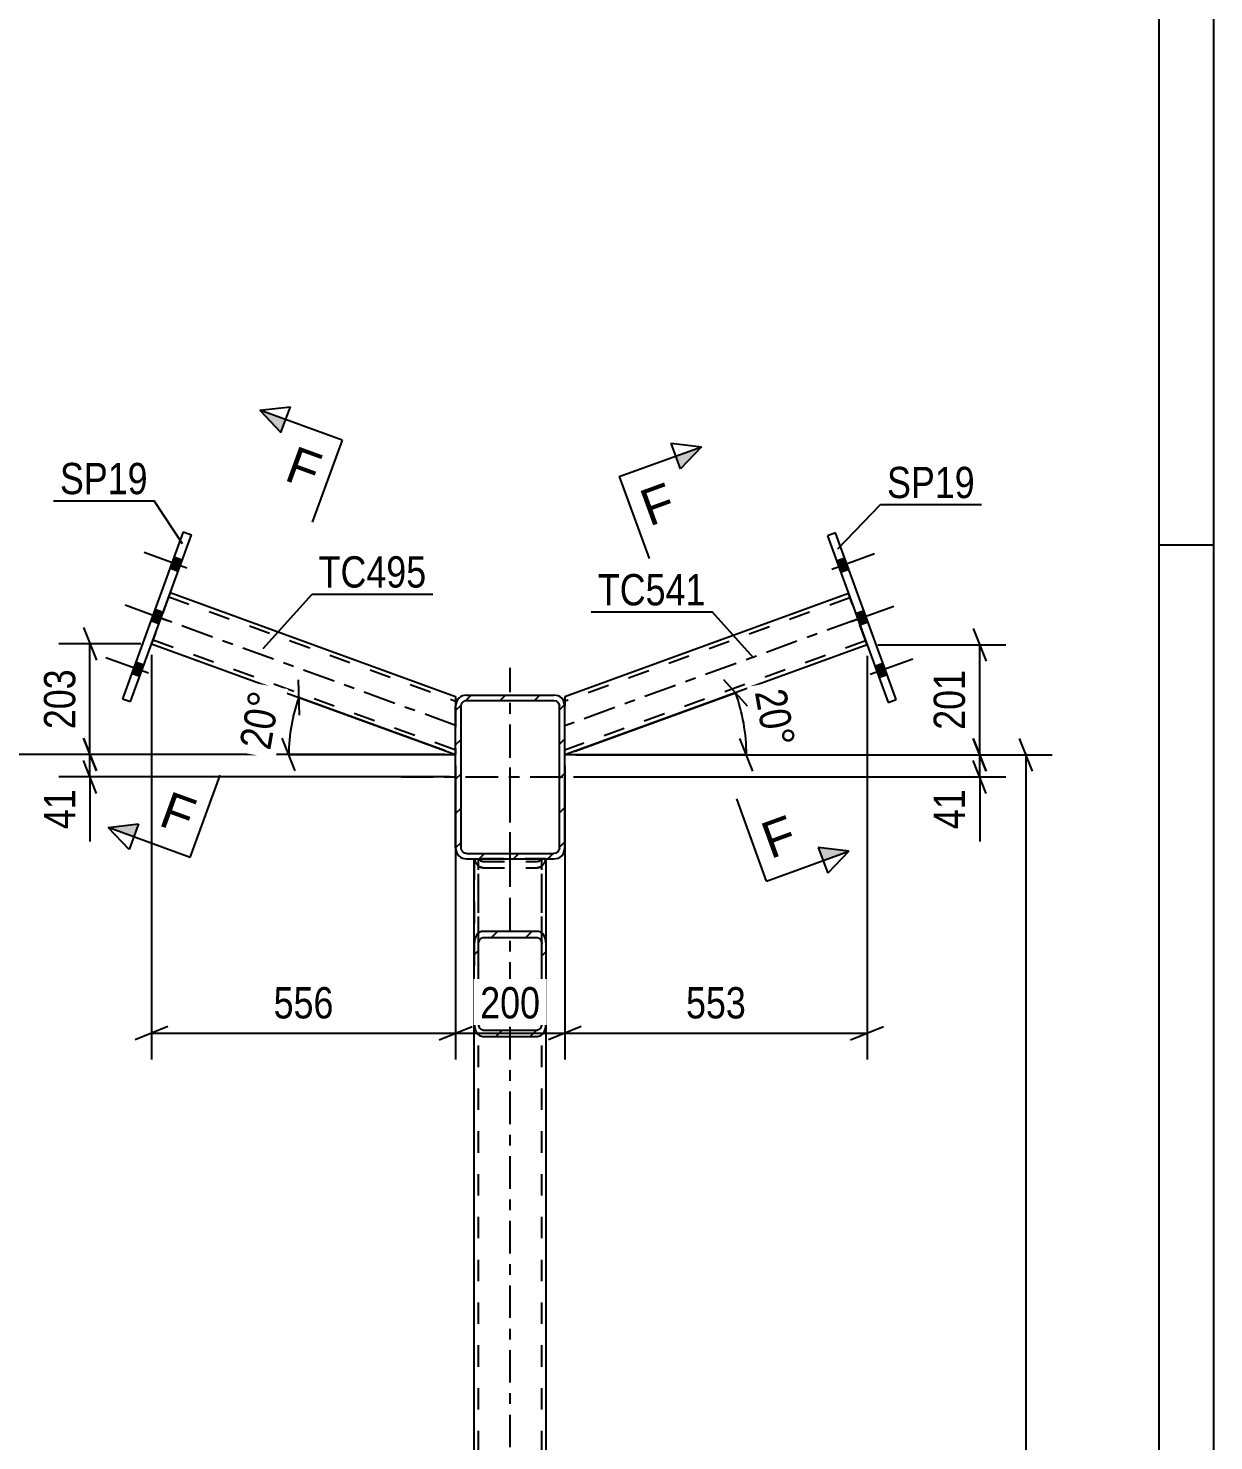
# Model space of a CAD drawing. Header units: millimetres. Extents: x -89 to 752, y -432 to 162.
# Drawn here: x 643 to 751.5, y -216.3 to -86.9 of the extents above; entities that cross this region are included whole.
import ezdxf

# ---------------------------------------------------------------- set-up
doc = ezdxf.new("R2010")
doc.units = ezdxf.units.MM
doc.linetypes.add('DXK_LINE_DOT2', pattern=[3.9198, 1.9599, -1.9599])
doc.linetypes.add('DXK_LINE_DOT3', pattern=[5.9187, 2.979, -0.9799, 0.9799, -0.9799])
doc.styles.add('Arial', font='ARIAL.TTF', dxfattribs={"height": 0.2})
doc.styles.add('Arial Narrow', font='ARIALN.TTF', dxfattribs={"height": 0.2})

# ---------------------------------------------------------------- blocks, each defined once
blk = doc.blocks.new('Unknown-761544115-1163')
at = {"color": 5, "linetype": 'Continuous'}
for p, q in [((751.51, -432.26), (751.51, 161.74)), ((746.51, -427.26), (746.51, 156.74)), ((751.51, -134.26), (746.51, -134.26))]:
    blk.add_line(p, q, dxfattribs=at)
blk = doc.blocks.new('Part-761544115-4559 - 4421')
at = {"linetype": 'Continuous'}
h = blk.add_hatch(dxfattribs=at)
h.set_pattern_fill('', scale=0.7, style=0, pattern_type=0)
h.set_pattern_definition([(45, (683.8054, -178.0914), (-1.57154, 1.57154), [])])
h.paths.add_polyline_path([(683.81, -170.79), (683.81, -178.09), (683.87, -178.54), (684.04, -178.92), (684.3, -179.17), (684.61, -179.26), (689.61, -179.26), (689.91, -179.17), (690.17, -178.92), (690.34, -178.54), (690.41, -178.09), (690.41, -170.79), (690.34, -170.35), (690.17, -169.97), (689.91, -169.71), (689.61, -169.63), (684.61, -169.63), (684.3, -169.71), (684.04, -169.97), (683.87, -170.35)])
h.paths.add_polyline_path([(684.32, -170.38), (684.45, -170.25), (684.61, -170.21), (689.61, -170.21), (689.76, -170.25), (689.89, -170.38), (689.97, -170.57), (690.01, -170.79), (690.01, -178.09), (689.97, -178.31), (689.89, -178.5), (689.76, -178.63), (689.61, -178.68), (684.61, -178.68), (684.45, -178.63), (684.32, -178.5), (684.24, -178.31), (684.21, -178.09), (684.21, -170.79), (684.24, -170.57)])
at = {"color": 2, "linetype": 'Continuous'}
for p, q in [((683.81, -170.79), (683.81, -163)), ((690.41, -170.79), (690.41, -163)), ((683.87, -170.35), (683.81, -170.79)), ((684.21, -170.79), (684.24, -170.57)), ((684.61, -169.63), (684.3, -169.71)), ((684.45, -170.25), (684.61, -170.21)), ((684.61, -169.63), (689.61, -169.63)), ((684.61, -170.21), (689.61, -170.21)), ((689.91, -169.71), (689.61, -169.63)), ((689.61, -170.21), (689.76, -170.25)), ((689.97, -170.57), (690.01, -170.79)), ((690.41, -170.79), (690.34, -170.35)), ((683.81, -178.09), (683.81, -170.79)), ((684.21, -178.09), (684.21, -170.79)), ((690.01, -178.09), (690.01, -170.79)), ((690.41, -178.09), (690.41, -170.79)), ((683.81, -178.09), (683.87, -178.54)), ((684.24, -178.31), (684.21, -178.09)), ((690.01, -178.09), (689.97, -178.31)), ((690.34, -178.54), (690.41, -178.09)), ((684.3, -179.17), (684.61, -179.26)), ((684.61, -178.68), (684.45, -178.63)), ((684.61, -178.68), (689.61, -178.68)), ((684.61, -179.26), (689.61, -179.26)), ((689.76, -178.63), (689.61, -178.68)), ((689.61, -179.26), (689.91, -179.17))]:
    blk.add_line(p, q, dxfattribs=at)
at = {"color": 7, "linetype": 'DXK_LINE_DOT2'}
for p, q in [((683.81, -163), (690.41, -163)), ((683.87, -163.11), (683.85, -163)), ((684.21, -178.09), (684.21, -163)), ((684.29, -163), (684.32, -163.07)), ((684.61, -163.83), (684.3, -163.74)), ((684.32, -163.07), (684.45, -163.2)), ((684.45, -163.2), (684.61, -163.25)), ((684.61, -163.25), (689.61, -163.25)), ((684.61, -163.83), (689.61, -163.83)), ((689.61, -163.25), (689.76, -163.2)), ((689.91, -163.74), (689.61, -163.83)), ((689.76, -163.2), (689.89, -163.07)), ((689.89, -163.07), (689.92, -163)), ((690.01, -178.09), (690.01, -163)), ((690.36, -163), (690.34, -163.11)), ((683.81, -178.09), (683.81, -170.79)), ((690.41, -178.09), (690.41, -170.79))]:
    blk.add_line(p, q, dxfattribs=at)
for centre, start, end in [((684.9, -162.86), 193.2949, 235.5336), ((689.31, -162.86), 304.4664, 346.7051)]:
    blk.add_arc(centre, 1.06, start, end, dxfattribs=at)
at = {"color": 2, "linetype": 'Continuous'}
for centre, radius, start, end in [((684.9, -170.59), 1.06, 124.4664, 166.7051), ((684.75, -170.69), 0.532, 124.4664, 166.7051), ((689.46, -170.69), 0.532, 13.2949, 55.5336), ((689.31, -170.59), 1.06, 13.2949, 55.5336), ((684.75, -178.19), 0.532, 193.2949, 235.5336), ((689.46, -178.19), 0.532, 304.4664, 346.7051), ((684.9, -178.29), 1.06, 193.2949, 235.5336), ((689.31, -178.29), 1.06, 304.4664, 346.7051)]:
    blk.add_arc(centre, radius, start, end, dxfattribs=at)
blk = doc.blocks.new('Bolt-761544115-4431 - 4421')
at = {"linetype": 'Continuous'}
for points in [[(716.98, -135.72), (717.35, -136.75), (718.11, -136.48), (717.73, -135.44)], [(716.98, -135.72), (717.35, -136.75), (718.11, -136.48), (717.73, -135.44)], [(716.98, -135.72), (717.35, -136.75), (718.11, -136.48), (717.73, -135.44)], [(718.73, -140.53), (719.11, -141.57), (719.86, -141.29), (719.48, -140.26)], [(718.73, -140.53), (719.11, -141.57), (719.86, -141.29), (719.48, -140.26)], [(720.48, -145.35), (720.86, -146.38), (721.61, -146.11), (721.23, -145.08)], [(720.48, -145.35), (720.86, -146.38), (721.61, -146.11), (721.23, -145.08)], [(720.48, -145.35), (720.86, -146.38), (721.61, -146.11), (721.23, -145.08)]]:
    blk.add_hatch(color=1, dxfattribs=at).paths.add_polyline_path(points)
at = {"color": 1, "linetype": 'Continuous'}
for p, q in [((716.55, -136.46), (720.45, -135.04)), ((716.55, -136.46), (720.45, -135.04)), ((716.55, -136.46), (720.45, -135.04)), ((716.98, -135.72), (717.73, -135.44)), ((716.98, -135.72), (717.73, -135.44)), ((716.98, -135.72), (717.73, -135.44)), ((717.35, -136.75), (718.11, -136.48)), ((717.35, -136.75), (718.11, -136.48)), ((717.35, -136.75), (718.11, -136.48)), ((718.31, -141.27), (722.21, -139.85)), ((718.31, -141.27), (722.21, -139.85)), ((718.73, -140.53), (719.48, -140.26)), ((718.73, -140.53), (719.48, -140.26)), ((719.11, -141.57), (719.86, -141.29)), ((719.11, -141.57), (719.86, -141.29)), ((720.06, -146.09), (723.96, -144.67)), ((720.06, -146.09), (723.96, -144.67)), ((720.06, -146.09), (723.96, -144.67)), ((720.48, -145.35), (721.23, -145.08)), ((720.48, -145.35), (721.23, -145.08)), ((720.48, -145.35), (721.23, -145.08)), ((720.86, -146.38), (721.61, -146.11)), ((720.86, -146.38), (721.61, -146.11)), ((720.86, -146.38), (721.61, -146.11))]:
    blk.add_line(p, q, dxfattribs=at)
blk = doc.blocks.new('Bolt-761544115-4432 - 4421')
at = {"linetype": 'Continuous'}
for points in [[(656.7, -136.67), (657.08, -135.63), (656.33, -135.36), (655.95, -136.39)], [(656.7, -136.67), (657.08, -135.63), (656.33, -135.36), (655.95, -136.39)], [(656.7, -136.67), (657.08, -135.63), (656.33, -135.36), (655.95, -136.39)], [(654.95, -141.48), (655.33, -140.45), (654.57, -140.17), (654.2, -141.21)], [(654.95, -141.48), (655.33, -140.45), (654.57, -140.17), (654.2, -141.21)], [(653.2, -146.3), (653.57, -145.26), (652.82, -144.99), (652.44, -146.02)], [(653.2, -146.3), (653.57, -145.26), (652.82, -144.99), (652.44, -146.02)], [(653.2, -146.3), (653.57, -145.26), (652.82, -144.99), (652.44, -146.02)]]:
    blk.add_hatch(color=1, dxfattribs=at).paths.add_polyline_path(points)
at = {"color": 1, "linetype": 'Continuous'}
for p, q in [((657.5, -136.37), (653.6, -134.95)), ((657.5, -136.37), (653.6, -134.95)), ((657.5, -136.37), (653.6, -134.95)), ((657.08, -135.63), (656.33, -135.36)), ((657.08, -135.63), (656.33, -135.36)), ((657.08, -135.63), (656.33, -135.36)), ((656.7, -136.67), (655.95, -136.39)), ((656.7, -136.67), (655.95, -136.39)), ((656.7, -136.67), (655.95, -136.39)), ((655.75, -141.19), (651.85, -139.77)), ((655.75, -141.19), (651.85, -139.77)), ((655.33, -140.45), (654.57, -140.17)), ((655.33, -140.45), (654.57, -140.17)), ((654.95, -141.48), (654.2, -141.21)), ((654.95, -141.48), (654.2, -141.21)), ((654, -146), (650.1, -144.58)), ((654, -146), (650.1, -144.58)), ((654, -146), (650.1, -144.58)), ((653.2, -146.3), (652.44, -146.02)), ((653.2, -146.3), (652.44, -146.02)), ((653.2, -146.3), (652.44, -146.02)), ((653.57, -145.26), (652.82, -144.99)), ((653.57, -145.26), (652.82, -144.99)), ((653.57, -145.26), (652.82, -144.99))]:
    blk.add_line(p, q, dxfattribs=at)
blk = doc.blocks.new('Part-761544115-4494 - 4421')
at = {"color": 2, "linetype": 'Continuous'}
for p, q in [((716.89, -133.14), (716.14, -133.42)), ((722.45, -148.41), (716.89, -133.14)), ((716.14, -133.42), (721.7, -148.69)), ((721.7, -148.69), (722.45, -148.41))]:
    blk.add_line(p, q, dxfattribs=at)
blk = doc.blocks.new('Part-761544115-4451 - 4421')
at = {"linetype": 'Continuous'}
h = blk.add_hatch(dxfattribs=at)
h.set_pattern_fill('', scale=0.7, style=0, pattern_type=0)
h.set_pattern_definition([(45, (682.1054, -162.0032), (-1.57154, 1.57154), [])])
h.paths.add_polyline_path([(682.11, -149), (682.11, -162), (682.18, -162.39), (682.4, -162.71), (682.72, -162.93), (683.11, -163), (691.11, -163), (691.49, -162.93), (691.81, -162.71), (692.03, -162.39), (692.11, -162), (692.11, -149), (692.03, -148.62), (691.81, -148.3), (691.49, -148.08), (691.11, -148), (683.11, -148), (682.72, -148.08), (682.4, -148.3), (682.18, -148.62)])
h.paths.add_polyline_path([(682.75, -148.65), (682.91, -148.54), (683.11, -148.5), (691.11, -148.5), (691.3, -148.54), (691.46, -148.65), (691.57, -148.81), (691.61, -149), (691.61, -162), (691.57, -162.19), (691.46, -162.36), (691.3, -162.47), (691.11, -162.5), (683.11, -162.5), (682.91, -162.47), (682.75, -162.36), (682.64, -162.19), (682.61, -162), (682.61, -149), (682.64, -148.81)])
at = {"color": 7, "linetype": 'DXK_LINE_DOT3'}
for p, q in [((687.11, -165.5), (687.11, -145.5)), ((677.11, -155.5), (697.11, -155.5))]:
    blk.add_line(p, q, dxfattribs=at)
at = {"color": 2, "linetype": 'Continuous'}
for p, q in [((682.18, -148.62), (682.11, -149)), ((683.11, -148), (682.72, -148.08)), ((682.91, -148.54), (683.11, -148.5)), ((683.11, -148), (691.11, -148)), ((683.11, -148.5), (691.11, -148.5)), ((691.49, -148.08), (691.11, -148)), ((691.11, -148.5), (691.3, -148.54)), ((692.11, -149), (692.03, -148.62)), ((682.11, -162), (682.11, -149)), ((682.61, -149), (682.64, -148.81)), ((682.61, -162), (682.61, -149)), ((691.57, -148.81), (691.61, -149)), ((691.61, -162), (691.61, -149)), ((692.11, -162), (692.11, -149)), ((682.11, -162), (682.18, -162.39)), ((682.64, -162.19), (682.61, -162)), ((682.72, -162.93), (683.11, -163)), ((683.11, -162.5), (682.91, -162.47)), ((683.11, -162.5), (691.11, -162.5)), ((691.3, -162.47), (691.11, -162.5)), ((691.11, -163), (691.49, -162.93)), ((691.61, -162), (691.57, -162.19)), ((692.03, -162.39), (692.11, -162)), ((683.11, -163), (691.11, -163))]:
    blk.add_line(p, q, dxfattribs=at)
for centre, radius, start, end in [((683.11, -149), 1, 112.5, 157.5), ((683.11, -149), 0.5, 112.5, 157.5), ((691.11, -149), 0.5, 22.5, 67.5), ((691.11, -149), 1, 22.5, 67.5), ((683.11, -162), 1, 202.5, 247.5), ((683.11, -162), 0.5, 202.5, 247.5), ((691.11, -162), 0.5, 292.5, 337.5), ((691.11, -162), 1, 292.5, 337.5)]:
    blk.add_arc(centre, radius, start, end, dxfattribs=at)
blk = doc.blocks.new('Part-761544115-4549 - 4421')
at = {"color": 7, "linetype": 'DXK_LINE_DOT2'}
for p, q in [((655.99, -138.62), (654.28, -143.31)), ((655.86, -138.99), (682.11, -148.55)), ((654.42, -142.94), (682.11, -153.02)), ((682.11, -148.97), (682.11, -153.44))]:
    blk.add_line(p, q, dxfattribs=at)
at = {"color": 2, "linetype": 'Continuous'}
for p, q in [((655.99, -138.62), (682.11, -148.12)), ((654.28, -143.31), (682.11, -153.44)), ((682.11, -148.12), (682.11, -148.97)), ((682.11, -148.97), (682.11, -149))]:
    blk.add_line(p, q, dxfattribs=at)
at = {"color": 7, "linetype": 'DXK_LINE_DOT3'}
blk.add_line((682.11, -150.78), (655.14, -140.97), dxfattribs=at)
blk = doc.blocks.new('Part-761544115-4499 - 4421')
at = {"color": 2, "linetype": 'Continuous'}
for p, q in [((657.16, -133.06), (651.61, -148.33)), ((657.16, -133.06), (657.92, -133.33)), ((652.36, -148.6), (657.92, -133.33)), ((651.61, -148.33), (652.36, -148.6))]:
    blk.add_line(p, q, dxfattribs=at)
blk = doc.blocks.new('Part-761544115-4524 - 4421')
at = {"color": 2, "linetype": 'Continuous'}
for p, q in [((718.06, -138.7), (692.11, -148.15)), ((719.77, -143.4), (692.11, -153.47)), ((692.11, -148.15), (692.11, -149))]:
    blk.add_line(p, q, dxfattribs=at)
at = {"color": 7, "linetype": 'DXK_LINE_DOT2'}
for p, q in [((718.2, -139.08), (692.11, -148.57)), ((719.77, -143.4), (718.06, -138.7)), ((719.64, -143.02), (692.11, -153.04)), ((692.11, -148.15), (692.11, -148.4)), ((692.11, -153.47), (692.11, -149))]:
    blk.add_line(p, q, dxfattribs=at)
at = {"color": 7, "linetype": 'DXK_LINE_DOT3'}
blk.add_line((718.92, -141.05), (692.11, -150.81), dxfattribs=at)
blk = doc.blocks.new('Part-761544115-4527 - 4421')
at = {"color": 7, "linetype": 'DXK_LINE_DOT2'}
for p, q in [((690.41, -163), (683.81, -163)), ((683.81, -163), (683.81, -175.77)), ((683.85, -163), (683.87, -163.11)), ((684.21, -175.77), (684.21, -163)), ((684.32, -163.07), (684.29, -163)), ((684.3, -163.74), (684.45, -163.78)), ((684.45, -163.2), (684.32, -163.07)), ((684.61, -163.25), (684.45, -163.2)), ((684.45, -163.78), (684.61, -163.83)), ((684.61, -163.25), (689.61, -163.25)), ((684.61, -163.83), (689.61, -163.83)), ((689.76, -163.2), (689.61, -163.25)), ((689.61, -163.83), (689.89, -163.75)), ((689.89, -163.07), (689.76, -163.2)), ((689.92, -163), (689.89, -163.07)), ((689.89, -163.75), (689.91, -163.74)), ((690.01, -175.77), (690.01, -163)), ((690.34, -163.11), (690.36, -163)), ((690.41, -175.77), (690.41, -163))]:
    blk.add_line(p, q, dxfattribs=at)
for centre, start, end in [((684.9, -162.86), 193.2949, 235.5336), ((689.31, -162.86), 304.4664, 346.7051)]:
    blk.add_arc(centre, 1.06, start, end, dxfattribs=at)
blk = doc.blocks.new('Part-761544115-4542 - 4421')
at = {"color": 7, "linetype": 'DXK_LINE_DOT3'}
blk.add_line((687.11, -317.5), (687.11, -153), dxfattribs=at)
at = {"color": 7, "linetype": 'DXK_LINE_DOT2'}
for p, q in [((683.81, -163), (690.41, -163)), ((683.81, -178.09), (683.81, -163)), ((684.21, -307.5), (684.21, -163)), ((690.01, -307.5), (690.01, -163)), ((690.41, -178.09), (690.41, -163))]:
    blk.add_line(p, q, dxfattribs=at)
at = {"color": 2, "linetype": 'Continuous'}
for p, q in [((683.81, -292.42), (683.81, -178.09)), ((690.41, -292.42), (690.41, -178.09))]:
    blk.add_line(p, q, dxfattribs=at)
blk = doc.blocks.new('StraightDimension-761544115-4718 - 4421')
at = {"color": 7, "linetype": 'Continuous'}
for p, q in [((729.48, -151.97), (730.68, -154.97)), ((693.11, -153.47), (732.48, -153.47)), ((730.08, -155.5), (730.08, -153.47)), ((730.68, -157), (729.48, -154)), ((693.15, -155.5), (732.48, -155.5)), ((730.08, -155.5), (730.08, -161.41)), ((730.08, -155.5), (730.08, -161.41))]:
    blk.add_line(p, q, dxfattribs=at)
at = {"color": 0}
blk.add_wipeout([(729.33, -156.02), (725.13, -156.02), (725.13, -160.88), (729.33, -160.88)], dxfattribs=at)
at = {"color": 3, "style": 'Arial Narrow'}
blk.add_text('41', height=2.863, rotation=90.0002, dxfattribs=at).set_placement((728.73, -160.28))
blk = doc.blocks.new('StraightDimension-761544115-4731 - 4421')
at = {"color": 7, "linetype": 'Continuous'}
for p, q in [((734.93, -154.97), (733.73, -151.97)), ((693.11, -153.47), (736.73, -153.47)), ((734.33, -153.47), (734.33, -153.35)), ((734.33, -321.74), (734.33, -153.47))]:
    blk.add_line(p, q, dxfattribs=at)
blk = doc.blocks.new('AngleDimension-761544115-4625 - 4421')
at = {"color": 7, "linetype": 'Continuous'}
for p, q in [((706.64, -146.58), (708.8, -148.99)), ((707.72, -147.79), (692.11, -153.47)), ((693.05, -153.13), (707.72, -147.79)), ((709.32, -154.97), (708.12, -151.97)), ((708.72, -153.47), (692.11, -153.47))]:
    blk.add_line(p, q, dxfattribs=at)
blk.add_arc((692.11, -153.47), 16.62, 0, 20, dxfattribs=at)
at = {"color": 0}
blk.add_wipeout([(709.92, -153.61), (714.05, -152.88), (712.93, -146.52), (708.79, -147.25)], dxfattribs=at)
at = {"color": 3, "style": 'Arial Narrow'}
blk.add_text('20°', height=2.863, rotation=-80.0021, dxfattribs=at).set_placement((709.49, -147.73))
blk = doc.blocks.new('StraightDimension-761544115-4648 - 4421')
at = {"color": 7, "linetype": 'Continuous'}
blk.add_line((681.11, -153.44), (632.24, -153.44), dxfattribs=at)
blk = doc.blocks.new('StraightDimension-761544115-4679 - 4421')
at = {"color": 7, "linetype": 'Continuous'}
for p, q in [((648.04, -151.94), (649.24, -154.94)), ((681.11, -153.44), (645.79, -153.44)), ((648.64, -155.5), (648.64, -153.44)), ((649.24, -157), (648.04, -154)), ((681.61, -155.5), (645.79, -155.5)), ((648.64, -155.5), (648.64, -161.41)), ((648.64, -155.5), (648.64, -161.41))]:
    blk.add_line(p, q, dxfattribs=at)
at = {"color": 0}
blk.add_wipeout([(647.89, -156.03), (643.69, -156.03), (643.69, -160.88), (647.89, -160.88)], dxfattribs=at)
at = {"color": 3, "style": 'Arial Narrow'}
blk.add_text('41', height=2.863, rotation=90.0002, dxfattribs=at).set_placement((647.29, -160.28))
blk = doc.blocks.new('StraightDimension-761544115-4694 - 4421')
at = {"color": 7, "linetype": 'Continuous'}
for p, q in [((648.04, -141.81), (649.24, -144.81)), ((653.28, -143.31), (645.79, -143.31)), ((648.64, -153.44), (648.64, -143.31)), ((649.24, -154.94), (648.04, -151.94)), ((681.11, -153.44), (645.79, -153.44))]:
    blk.add_line(p, q, dxfattribs=at)
at = {"color": 0}
blk.add_wipeout([(647.89, -145.04), (643.69, -145.04), (643.69, -151.72), (647.89, -151.72)], dxfattribs=at)
at = {"color": 3, "style": 'Arial Narrow'}
blk.add_text('203', height=2.863, rotation=90.0002, dxfattribs=at).set_placement((647.29, -151.12))
blk = doc.blocks.new('StraightDimension-761544115-4707 - 4421')
at = {"color": 7, "linetype": 'Continuous'}
for p, q in [((729.48, -141.9), (730.68, -144.9)), ((720.77, -143.4), (732.48, -143.4)), ((730.08, -153.47), (730.08, -143.4)), ((730.68, -154.97), (729.48, -151.97)), ((693.11, -153.47), (732.48, -153.47))]:
    blk.add_line(p, q, dxfattribs=at)
at = {"color": 0}
blk.add_wipeout([(729.33, -145.09), (725.13, -145.09), (725.13, -151.78), (729.33, -151.78)], dxfattribs=at)
at = {"color": 3, "style": 'Arial Narrow'}
blk.add_text('201', height=2.863, rotation=90.0002, dxfattribs=at).set_placement((728.73, -151.18))
blk = doc.blocks.new('AngleDimension-761544115-11940 - 4421')
at = {"color": 7, "linetype": 'Continuous'}
for p, q in [((667.7, -146.6), (667.8, -149.83)), ((681.17, -153.1), (667.75, -148.22)), ((667.75, -148.22), (682.11, -153.44)), ((667.43, -154.94), (666.23, -151.94)), ((666.83, -153.44), (682.11, -153.44))]:
    blk.add_line(p, q, dxfattribs=at)
blk.add_arc((682.11, -153.44), 15.27, 160, 180, dxfattribs=at)
at = {"color": 0}
blk.add_wipeout([(666.74, -147.45), (662.6, -146.72), (661.48, -153.08), (665.62, -153.81)], dxfattribs=at)
at = {"color": 3, "style": 'Arial Narrow'}
blk.add_text('20°', height=2.863, rotation=80.0021, dxfattribs=at).set_placement((665.13, -153.12))
blk = doc.blocks.new('StraightDimension-761544115-4752 - 4421')
at = {"color": 7, "linetype": 'Continuous'}
for p, q in [((654.28, -144.31), (654.28, -181.36)), ((682.11, -154.44), (682.11, -181.36)), ((655.78, -178.36), (652.78, -179.56)), ((680.61, -179.56), (683.61, -178.36)), ((654.28, -178.96), (682.11, -178.96))]:
    blk.add_line(p, q, dxfattribs=at)
at = {"color": 0}
blk.add_wipeout([(671.54, -178.21), (671.54, -174.01), (664.85, -174.01), (664.85, -178.21)], dxfattribs=at)
at = {"color": 3, "style": 'Arial Narrow'}
blk.add_text('556', height=2.863, dxfattribs=at).set_placement((665.45, -177.61))
blk = doc.blocks.new('StraightDimension-761544115-4762 - 4421')
at = {"color": 7, "linetype": 'Continuous'}
for p, q in [((682.11, -154.44), (682.11, -181.36)), ((692.11, -154.47), (692.11, -181.36)), ((680.61, -179.56), (683.61, -178.36)), ((693.61, -178.36), (690.61, -179.56)), ((682.11, -178.96), (692.11, -178.96))]:
    blk.add_line(p, q, dxfattribs=at)
at = {"color": 0}
blk.add_wipeout([(690.45, -178.21), (690.45, -174.01), (683.76, -174.01), (683.76, -178.21)], dxfattribs=at)
at = {"color": 3, "style": 'Arial Narrow'}
blk.add_text('200', height=2.863, dxfattribs=at).set_placement((684.36, -177.61))
blk = doc.blocks.new('StraightDimension-761544115-4772 - 4421')
at = {"color": 7, "linetype": 'Continuous'}
for p, q in [((719.77, -144.4), (719.77, -181.36)), ((692.11, -154.47), (692.11, -181.36)), ((693.61, -178.36), (690.61, -179.56)), ((718.27, -179.56), (721.27, -178.36)), ((692.11, -178.96), (719.77, -178.96))]:
    blk.add_line(p, q, dxfattribs=at)
at = {"color": 0}
blk.add_wipeout([(709.28, -178.21), (709.28, -174.01), (702.6, -174.01), (702.6, -178.21)], dxfattribs=at)
at = {"color": 3, "style": 'Arial Narrow'}
blk.add_text('553', height=2.863, dxfattribs=at).set_placement((703.2, -177.61))
blk = doc.blocks.new('Mark-761544115-4495 - 4421')
at = {"color": 0}
blk.add_wipeout([(653.93, -129.6), (653.93, -126.6), (645.89, -126.6), (645.89, -129.6)], dxfattribs=at)
blk.add_wipeout([(653.93, -129.6), (653.93, -126.6), (645.89, -126.6), (645.89, -129.6)], dxfattribs=at)
at = {"color": 30, "linetype": 'Continuous'}
for p in [(645.29, -130.2), (657.1, -134.16)]:
    blk.add_line(p, (654.53, -130.2), dxfattribs=at)
at = {"color": 3, "style": 'Arial Narrow'}
blk.add_text('SP19', height=2.863, dxfattribs=at).set_placement((645.89, -129.6))
blk = doc.blocks.new('Mark-761544115-4490 - 4421')
at = {"color": 0}
blk.add_wipeout([(729.64, -129.96), (729.64, -126.96), (721.6, -126.96), (721.6, -129.96)], dxfattribs=at)
blk.add_wipeout([(729.64, -129.96), (729.64, -126.96), (721.6, -126.96), (721.6, -129.96)], dxfattribs=at)
at = {"color": 30, "linetype": 'Continuous'}
for p, q in [((717.1, -134.61), (721, -130.56)), ((721, -130.56), (730.24, -130.56))]:
    blk.add_line(p, q, dxfattribs=at)
at = {"color": 3, "style": 'Arial Narrow'}
blk.add_text('SP19', height=2.863, dxfattribs=at).set_placement((721.6, -129.96))
blk = doc.blocks.new('SectionMark-761544115-4782 - 4421')
at = {"linetype": 'Continuous'}
for points in [[(702.69, -127.28), (702.26, -126.11), (704.61, -125.25)], [(715.74, -163.15), (715.31, -161.97), (718.09, -162.29)]]:
    blk.add_hatch(color=6, dxfattribs=at).paths.add_polyline_path(points)
at = {"color": 6, "linetype": 'Continuous'}
for p, q in [((702.69, -127.28), (701.83, -124.93)), ((701.83, -124.93), (704.61, -125.25)), ((704.61, -125.25), (702.69, -127.28)), ((718.09, -162.29), (715.31, -161.97)), ((715.31, -161.97), (716.17, -164.32)), ((718.09, -162.29), (716.17, -164.32))]:
    blk.add_line(p, q, dxfattribs=at)
at = {"color": 0, "linetype": 'Continuous'}
for points in [[(702.51, -131.6), (701.31, -128.31), (698.63, -129.29), (699.83, -132.58)], [(713.59, -162.07), (712.4, -158.78), (709.72, -159.75), (710.92, -163.04)]]:
    blk.add_wipeout(points, dxfattribs=at)
at = {"color": 6, "linetype": 'Continuous'}
for p, q in [((697.09, -127.99), (704.61, -125.25)), ((697.09, -127.99), (699.83, -135.5)), ((710.57, -165.03), (707.84, -157.51)), ((710.57, -165.03), (718.09, -162.29))]:
    blk.add_line(p, q, dxfattribs=at)
at = {"color": 3, "linetype": 'Continuous', "style": 'Arial'}
for p in [(699.83, -132.58), (710.92, -163.04)]:
    blk.add_text('F', height=3.34, rotation=20.002, dxfattribs=at).set_placement(p)
blk = doc.blocks.new('Mark-761544115-4520 - 4421')
at = {"color": 0}
blk.add_wipeout([(705, -139.78), (705, -136.78), (695.13, -136.78), (695.13, -139.78)], dxfattribs=at)
blk.add_wipeout([(705, -139.78), (705, -136.78), (695.13, -136.78), (695.13, -139.78)], dxfattribs=at)
at = {"color": 30, "linetype": 'Continuous'}
for p in [(694.53, -140.38), (709.37, -144.58)]:
    blk.add_line(p, (705.6, -140.38), dxfattribs=at)
at = {"color": 3, "style": 'Arial Narrow'}
blk.add_text('TC541', height=2.863, dxfattribs=at).set_placement((695.13, -139.78))
blk = doc.blocks.new('SectionMark-761544115-4784 - 4421')
at = {"linetype": 'Continuous'}
for points in [[(666.55, -122.77), (666.12, -123.95), (664.2, -121.92)], [(653.07, -159.8), (652.64, -160.98), (650.29, -160.12)]]:
    blk.add_hatch(color=6, dxfattribs=at).paths.add_polyline_path(points)
at = {"color": 6, "linetype": 'Continuous'}
for p, q in [((664.2, -121.92), (666.98, -121.6)), ((666.12, -123.95), (666.98, -121.6)), ((664.2, -121.92), (666.12, -123.95)), ((650.29, -160.12), (653.07, -159.8)), ((652.22, -162.15), (650.29, -160.12)), ((653.07, -159.8), (652.22, -162.15))]:
    blk.add_line(p, q, dxfattribs=at)
at = {"color": 0, "linetype": 'Continuous'}
for points in [[(668.98, -129.24), (670.18, -125.95), (667.5, -124.98), (666.3, -128.27)], [(657.47, -160.87), (658.67, -157.58), (655.99, -156.61), (654.79, -159.89)]]:
    blk.add_wipeout(points, dxfattribs=at)
at = {"color": 6, "linetype": 'Continuous'}
for p, q in [((671.72, -124.65), (664.2, -121.92)), ((671.72, -124.65), (668.98, -132.17)), ((657.81, -162.86), (660.55, -155.34)), ((657.81, -162.86), (650.29, -160.12))]:
    blk.add_line(p, q, dxfattribs=at)
at = {"color": 3, "linetype": 'Continuous', "style": 'Arial'}
for p in [(666.3, -128.27), (654.79, -159.89)]:
    blk.add_text('F', height=3.34, rotation=-20.002, dxfattribs=at).set_placement(p)
blk = doc.blocks.new('Mark-761544115-4545 - 4421')
at = {"color": 0}
blk.add_wipeout([(679.43, -138.15), (679.43, -135.15), (669.57, -135.15), (669.57, -138.15)], dxfattribs=at)
blk.add_wipeout([(679.43, -138.15), (679.43, -135.15), (669.57, -135.15), (669.57, -138.15)], dxfattribs=at)
at = {"color": 30, "linetype": 'Continuous'}
for p, q in [((664.48, -143.74), (668.97, -138.75)), ((668.97, -138.75), (680.03, -138.75))]:
    blk.add_line(p, q, dxfattribs=at)
at = {"color": 3, "style": 'Arial Narrow'}
blk.add_text('TC495', height=2.863, dxfattribs=at).set_placement((669.57, -138.15))

msp = doc.modelspace()

# ---------------------------------------------------------------- block references
for name in ['Unknown-761544115-1163', 'Part-761544115-4499 - 4421', 'Part-761544115-4494 - 4421', 'Bolt-761544115-4432 - 4421', 'Bolt-761544115-4431 - 4421', 'Part-761544115-4549 - 4421', 'Part-761544115-4524 - 4421', 'Part-761544115-4451 - 4421', 'Part-761544115-4542 - 4421', 'Part-761544115-4559 - 4421', 'Part-761544115-4527 - 4421']:
    msp.add_blockref(name, (0, 0))

# ---------------------------------------------------------------- next in the draw order: block references
for name in ['Mark-761544115-4495 - 4421', 'Mark-761544115-4490 - 4421', 'StraightDimension-761544115-4648 - 4421', 'StraightDimension-761544115-4718 - 4421']:
    msp.add_blockref(name, (0, 0))

# ---------------------------------------------------------------- next in the draw order: block references
for name in ['StraightDimension-761544115-4679 - 4421', 'StraightDimension-761544115-4731 - 4421']:
    msp.add_blockref(name, (0, 0))

# ---------------------------------------------------------------- next in the draw order: block references
for name in ['StraightDimension-761544115-4694 - 4421', 'AngleDimension-761544115-4625 - 4421']:
    msp.add_blockref(name, (0, 0))

# ---------------------------------------------------------------- next in the draw order: block references
for name in ['StraightDimension-761544115-4707 - 4421', 'AngleDimension-761544115-11940 - 4421']:
    msp.add_blockref(name, (0, 0))

# ---------------------------------------------------------------- next in the draw order: block references
msp.add_blockref('StraightDimension-761544115-4752 - 4421', (0, 0))

# ---------------------------------------------------------------- next in the draw order: block references
for name in ['SectionMark-761544115-4784 - 4421', 'StraightDimension-761544115-4762 - 4421']:
    msp.add_blockref(name, (0, 0))

# ---------------------------------------------------------------- next in the draw order: block references
for name in ['Mark-761544115-4545 - 4421', 'StraightDimension-761544115-4772 - 4421']:
    msp.add_blockref(name, (0, 0))

# ---------------------------------------------------------------- next in the draw order: block references
msp.add_blockref('SectionMark-761544115-4782 - 4421', (0, 0))

# ---------------------------------------------------------------- next in the draw order: block references
msp.add_blockref('Mark-761544115-4520 - 4421', (0, 0))

doc.saveas('drawing.dxf')
